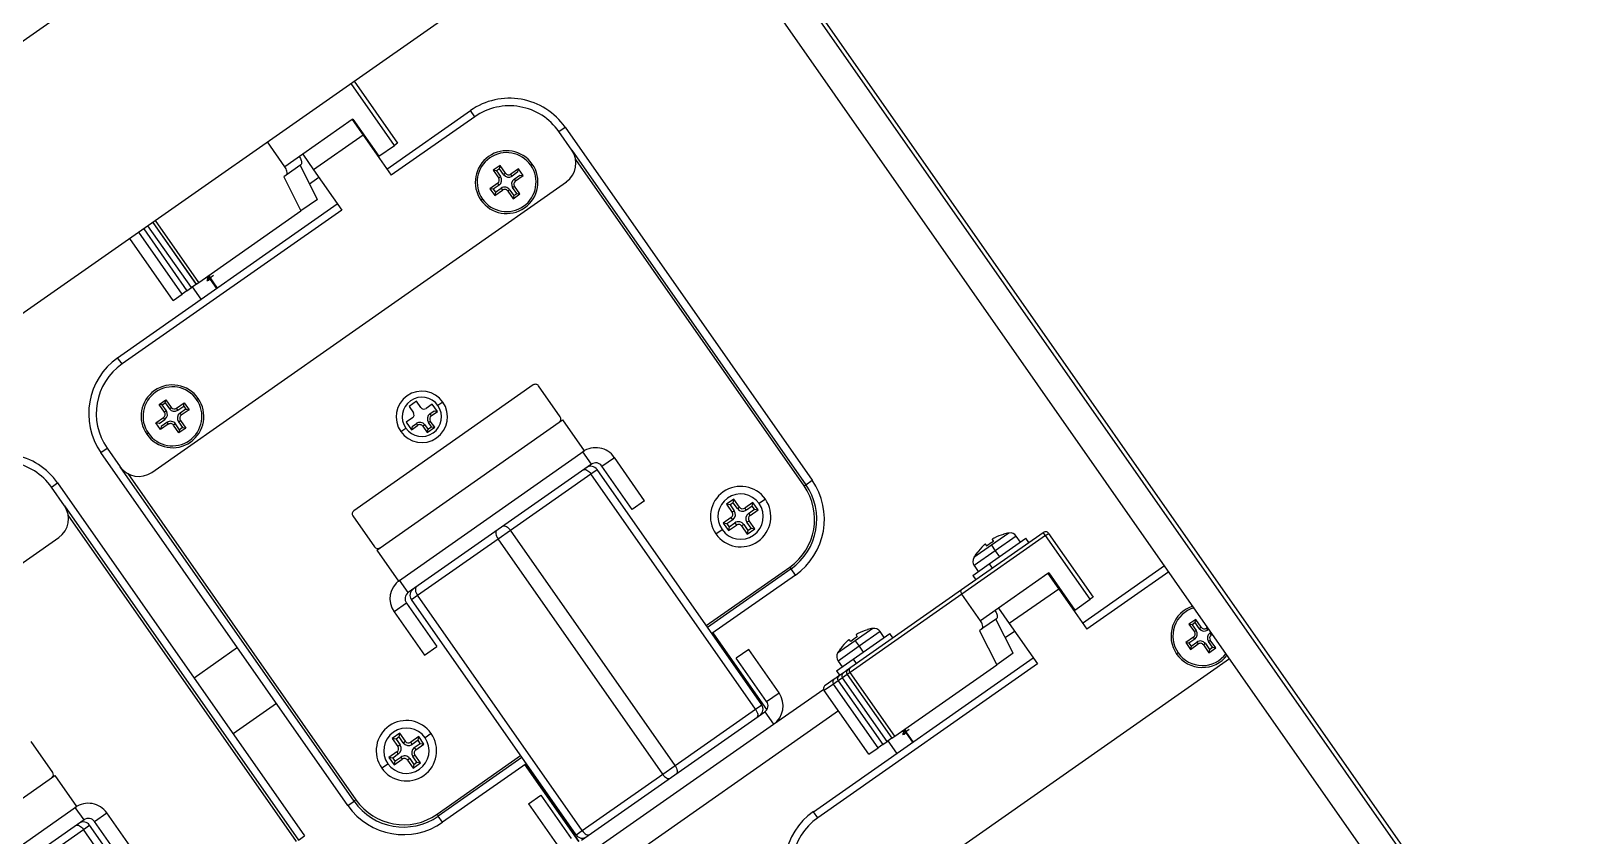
# Model space of a CAD drawing. Header units: millimetres. Extents: x 152904052 to 153933663, y 538271515 to 539240469.
# Drawn here: x 153347489.8 to 153347695.3, y 538943079.6 to 538943186 of the extents above; entities that cross this region are included whole.
import ezdxf

# ---------------------------------------------------------------- set-up
doc = ezdxf.new("R2010")
doc.units = ezdxf.units.MM
doc.layers.add('POWR', color=5, linetype='Continuous')

msp = doc.modelspace()

# ---------------------------------------------------------------- linework, layer by layer
at = {"layer": 'POWR', "color": 7}
for p, q in [((153348083.62, 538943601.26), (153347237.85, 538943009.04)), ((153347747.44, 538942968.62), (153347560.8, 538943235.17)), ((153347561.21, 538943235.46), (153347747.85, 538942968.91)), ((153347744.16, 538942966.33), (153347557.52, 538943232.88)), ((153347574.44, 538943208.71), (153347262.72, 538942990.44)), ((153347532.56, 538943179.39), (153347538.3, 538943171.19)), ((153347537.89, 538943170.91), (153347532.15, 538943179.1)), ((153347536.89, 538943167.77), (153347547.95, 538943175.51)), ((153347548.52, 538943174.69), (153347547.95, 538943175.51)), ((153347532.3, 538943174.32), (153347525.75, 538943169.73)), ((153347532.4, 538943174.39), (153347532.3, 538943174.32)), ((153347532.3, 538943174.32), (153347533.73, 538943172.27)), ((153347532.4, 538943174.39), (153347535.84, 538943169.47)), ((153347532.57, 538943174.14), (153347532.47, 538943174.07)), ((153347532.63, 538943174.06), (153347532.57, 538943173.93)), ((153347548.52, 538943174.69), (153347537.46, 538943166.95)), ((153347559.66, 538943172.73), (153347560.48, 538943173.3)), ((153347560.48, 538943173.3), (153347593.17, 538943126.61)), ((153347523.39, 538943168.08), (153347521.09, 538943171.36)), ((153347533.73, 538943172.27), (153347527.18, 538943167.68)), ((153347533.73, 538943172.27), (153347537.46, 538943166.95)), ((153347538.3, 538943171.19), (153347537.89, 538943170.91)), ((153347561.38, 538943170.27), (153347559.66, 538943172.73)), ((153347525.75, 538943169.73), (153347523.39, 538943168.08)), ((153347525.75, 538943169.73), (153347527.18, 538943167.68)), ((153347535.84, 538943169.47), (153347535.74, 538943169.4)), ((153347535.84, 538943169.47), (153347537.89, 538943170.91)), ((153347561.38, 538943170.27), (153347592.36, 538943126.03)), ((153347592.11, 538943125.86), (153347561.89, 538943169.03)), ((153347523.57, 538943166.98), (153347523.23, 538943166.75)), ((153347525.48, 538943168.32), (153347523.57, 538943166.98)), ((153347527.69, 538943163.77), (153347525.4, 538943168.27)), ((153347527.18, 538943167.68), (153347530.91, 538943162.36)), ((153347551.87, 538943168.25), (153347550.97, 538943167.62)), ((153347550.97, 538943167.62), (153347551.69, 538943166.59)), ((153347551.4, 538943167.54), (153347550.97, 538943167.62)), ((153347551.8, 538943167.82), (153347551.4, 538943167.54)), ((153347551.4, 538943167.54), (153347551.94, 538943166.77)), ((153347551.8, 538943167.82), (153347551.87, 538943168.25)), ((153347552.34, 538943167.05), (153347551.8, 538943167.82)), ((153347552.59, 538943167.22), (153347551.87, 538943168.25)), ((153347552.34, 538943167.05), (153347552.59, 538943167.22)), ((153347554.31, 538943167.82), (153347553.28, 538943167.1)), ((153347553.46, 538943166.85), (153347553.28, 538943167.1)), ((153347554.23, 538943167.39), (153347553.46, 538943166.85)), ((153347553.74, 538943166.45), (153347554.51, 538943166.99)), ((153347554.23, 538943167.39), (153347554.31, 538943167.82)), ((153347554.94, 538943166.92), (153347554.31, 538943167.82)), ((153347554.51, 538943166.99), (153347554.94, 538943166.92)), ((153347555.93, 538943168.28), (153347556.14, 538943168.43)), ((153347505.76, 538943127.66), (153347560.65, 538943166.09)), ((153347523.23, 538943166.75), (153347525.52, 538943162.25)), ((153347526.63, 538943165.84), (153347527.87, 538943166.7)), ((153347551.56, 538943165.9), (153347550.54, 538943165.18)), ((153347550.54, 538943165.18), (153347551.17, 538943164.28)), ((153347550.97, 538943165.1), (153347550.54, 538943165.18)), ((153347551.74, 538943165.64), (153347550.97, 538943165.1)), ((153347550.97, 538943165.1), (153347551.25, 538943164.71)), ((153347551.17, 538943164.28), (153347552.2, 538943165)), ((153347551.25, 538943164.71), (153347552.02, 538943165.25)), ((153347551.74, 538943165.64), (153347551.56, 538943165.9)), ((153347551.94, 538943166.77), (153347551.69, 538943166.59)), ((153347552.02, 538943165.25), (153347552.2, 538943165)), ((153347553.14, 538943165.05), (153347552.89, 538943164.87)), ((153347553.14, 538943165.05), (153347553.68, 538943164.28)), ((153347553.54, 538943165.33), (153347553.79, 538943165.5)), ((153347554.08, 538943164.55), (153347553.54, 538943165.33)), ((153347553.74, 538943166.45), (153347553.92, 538943166.2)), ((153347554.51, 538943164.48), (153347553.79, 538943165.5)), ((153347553.92, 538943166.2), (153347554.94, 538943166.92)), ((153347501.25, 538943142.82), (153347530.33, 538943163.18)), ((153347527.69, 538943163.77), (153347525.52, 538943162.25)), ((153347549.55, 538943163.81), (153347549.34, 538943163.67)), ((153347551.25, 538943164.71), (153347551.17, 538943164.28)), ((153347552.89, 538943164.87), (153347553.61, 538943163.85)), ((153347553.61, 538943163.85), (153347554.51, 538943164.48)), ((153347553.68, 538943164.28), (153347553.61, 538943163.85)), ((153347553.68, 538943164.28), (153347554.08, 538943164.55)), ((153347554.08, 538943164.55), (153347554.51, 538943164.48)), ((153347530.91, 538943162.36), (153347501.83, 538943142)), ((153347512.02, 538943152.79), (153347506.28, 538943160.99)), ((153347512.02, 538943152.79), (153347525.52, 538943162.25)), ((153347509.81, 538943151.25), (153347504.07, 538943159.44)), ((153347504.7, 538943159.88), (153347510.43, 538943151.68)), ((153347504.7, 538943159.88), (153347510.43, 538943151.69)), ((153347511.01, 538943152.09), (153347505.27, 538943160.28)), ((153347505.9, 538943160.72), (153347511.63, 538943152.52)), ((153347505.9, 538943160.72), (153347511.63, 538943152.53)), ((153347508.61, 538943150.41), (153347502.87, 538943158.6)), ((153347511.63, 538943152.53), (153347512.02, 538943152.79)), ((153347512.97, 538943153.46), (153347513.16, 538943153.46)), ((153347513.21, 538943153.63), (153347514.36, 538943151.99)), ((153347513.26, 538943153.05), (153347513.48, 538943153.25)), ((153347513.28, 538943153.68), (153347514.43, 538943152.04)), ((153347508.61, 538943150.41), (153347509.81, 538943151.25)), ((153347510.43, 538943151.68), (153347509.81, 538943151.25)), ((153347510.43, 538943151.69), (153347511.01, 538943152.09)), ((153347510.43, 538943151.69), (153347510.43, 538943151.68)), ((153347511.63, 538943152.52), (153347511.01, 538943152.09)), ((153347512.31, 538943150.56), (153347511.17, 538943152.2)), ((153347511.63, 538943152.53), (153347511.63, 538943152.52)), ((153347501.83, 538943142), (153347501.25, 538943142.82)), ((153347556.27, 538943139.22), (153347532.51, 538943122.58)), ((153347559.83, 538943135), (153347556.96, 538943139.1)), ((153347506.74, 538943136.64), (153347507.64, 538943137.27)), ((153347507.16, 538943136.57), (153347506.74, 538943136.64)), ((153347507.45, 538943135.62), (153347506.74, 538943136.64)), ((153347507.16, 538943136.57), (153347507.56, 538943136.85)), ((153347507.7, 538943135.8), (153347507.16, 538943136.57)), ((153347507.56, 538943136.85), (153347507.64, 538943137.27)), ((153347507.56, 538943136.85), (153347508.1, 538943136.07)), ((153347507.64, 538943137.27), (153347508.35, 538943136.25)), ((153347508.1, 538943136.07), (153347508.35, 538943136.25)), ((153347509.05, 538943136.13), (153347510.07, 538943136.84)), ((153347509.23, 538943135.88), (153347509.05, 538943136.13)), ((153347509.23, 538943135.88), (153347510, 538943136.42)), ((153347510, 538943136.42), (153347510.07, 538943136.84)), ((153347510, 538943136.42), (153347510.28, 538943136.02)), ((153347510.07, 538943136.84), (153347510.71, 538943135.94)), ((153347511.7, 538943137.31), (153347511.91, 538943137.46)), ((153347540.81, 538943137.06), (153347539.82, 538943136.37)), ((153347539.82, 538943136.37), (153347540.4, 538943135.55)), ((153347541.38, 538943136.24), (153347540.81, 538943137.06)), ((153347542.9, 538943136.69), (153347542.08, 538943136.12)), ((153347543.58, 538943135.71), (153347542.9, 538943136.69)), ((153347544.31, 538943136.95), (153347543.65, 538943136.49)), ((153347506.31, 538943134.21), (153347507.33, 538943134.92)), ((153347506.94, 538943133.31), (153347506.31, 538943134.21)), ((153347506.73, 538943134.13), (153347506.31, 538943134.21)), ((153347506.73, 538943134.13), (153347507.51, 538943134.67)), ((153347507.78, 538943134.27), (153347507.01, 538943133.73)), ((153347507.51, 538943134.67), (153347507.33, 538943134.92)), ((153347507.7, 538943135.8), (153347507.45, 538943135.62)), ((153347507.78, 538943134.27), (153347507.96, 538943134.02)), ((153347508.91, 538943134.08), (153347508.66, 538943133.9)), ((153347509.45, 538943133.3), (153347508.91, 538943134.08)), ((153347509.31, 538943134.35), (153347509.56, 538943134.53)), ((153347509.31, 538943134.35), (153347509.85, 538943133.58)), ((153347510.28, 538943136.02), (153347509.51, 538943135.48)), ((153347509.51, 538943135.48), (153347509.68, 538943135.23)), ((153347509.56, 538943134.53), (153347510.28, 538943133.51)), ((153347510.71, 538943135.94), (153347509.68, 538943135.23)), ((153347510.28, 538943136.02), (153347510.71, 538943135.94)), ((153347535.54, 538943117.38), (153347560.12, 538943134.59)), ((153347540.28, 538943134.86), (153347539.46, 538943134.28)), ((153347539.46, 538943134.28), (153347540.14, 538943133.3)), ((153347540.22, 538943133.73), (153347540.79, 538943134.13)), ((153347540.79, 538943134.13), (153347540.96, 538943133.88)), ((153347542.39, 538943134.26), (153347542.64, 538943134.44)), ((153347542.79, 538943133.7), (153347542.39, 538943134.26)), ((153347542.59, 538943135.39), (153347543.16, 538943135.79)), ((153347542.59, 538943135.39), (153347542.77, 538943135.14)), ((153347543.22, 538943133.62), (153347542.64, 538943134.44)), ((153347542.77, 538943135.14), (153347543.58, 538943135.71)), ((153347543.16, 538943135.79), (153347543.58, 538943135.71)), ((153347560.12, 538943134.59), (153347562.99, 538943130.49)), ((153347505.31, 538943132.84), (153347505.11, 538943132.69)), ((153347507.96, 538943134.02), (153347506.94, 538943133.31)), ((153347507.01, 538943133.73), (153347506.94, 538943133.31)), ((153347509.37, 538943132.88), (153347508.66, 538943133.9)), ((153347510.28, 538943133.51), (153347509.37, 538943132.88)), ((153347509.45, 538943133.3), (153347509.37, 538943132.88)), ((153347509.85, 538943133.58), (153347509.45, 538943133.3)), ((153347509.85, 538943133.58), (153347510.28, 538943133.51)), ((153347538.74, 538943133.05), (153347539.39, 538943133.51)), ((153347540.14, 538943133.3), (153347540.96, 538943133.88)), ((153347540.22, 538943133.73), (153347540.14, 538943133.3)), ((153347541.91, 538943133.93), (153347541.66, 538943133.75)), ((153347541.66, 538943133.75), (153347542.23, 538943132.93)), ((153347541.91, 538943133.93), (153347542.31, 538943133.36)), ((153347542.23, 538943132.93), (153347543.22, 538943133.62)), ((153347542.31, 538943133.36), (153347542.23, 538943132.93)), ((153347542.31, 538943133.36), (153347542.79, 538943133.7)), ((153347542.79, 538943133.7), (153347543.22, 538943133.62)), ((153347499.04, 538943130.28), (153347499.86, 538943130.85)), ((153347531.74, 538943083.59), (153347499.04, 538943130.28)), ((153347499.86, 538943130.85), (153347501.58, 538943128.4)), ((153347538.41, 538943113.29), (153347562.99, 538943130.49)), ((153347563.97, 538943128.74), (153347562.82, 538943130.38)), ((153347532.56, 538943084.16), (153347501.58, 538943128.4)), ((153347563.97, 538943128.74), (153347539.72, 538943111.76)), ((153347563.89, 538943127.46), (153347564.71, 538943128.04)), ((153347586.5, 538943096.91), (153347564.71, 538943128.04)), ((153347565.36, 538943128.5), (153347567, 538943129.64)), ((153347569.38, 538943122.76), (153347565.36, 538943128.5)), ((153347571.01, 538943123.91), (153347567, 538943129.64)), ((153347492.49, 538943125.69), (153347493.31, 538943126.27)), ((153347493.31, 538943126.27), (153347526, 538943079.57)), ((153347502.58, 538943127.5), (153347532.8, 538943084.34)), ((153347553.24, 538943120.01), (153347563.89, 538943127.46)), ((153347585.68, 538943096.34), (153347563.89, 538943127.46)), ((153347592.11, 538943125.86), (153347592.36, 538943126.03)), ((153347592.36, 538943126.03), (153347593.17, 538943126.61)), ((153347494.21, 538943123.23), (153347492.49, 538943125.69)), ((153347571.01, 538943123.91), (153347569.38, 538943122.76)), ((153347582.83, 538943124.12), (153347581.84, 538943123.44)), ((153347582.74, 538943123.63), (153347582.83, 538943124.12)), ((153347583.57, 538943123.06), (153347582.83, 538943124.12)), ((153347586.99, 538943124.11), (153347586.17, 538943123.53)), ((153347494.21, 538943123.23), (153347525.18, 538943079)), ((153347524.94, 538943078.83), (153347494.72, 538943121.99)), ((153347532.39, 538943121.89), (153347535.26, 538943117.79)), ((153347581.84, 538943123.44), (153347582.59, 538943122.37)), ((153347582.33, 538943123.35), (153347581.84, 538943123.44)), ((153347582.74, 538943123.63), (153347582.33, 538943123.35)), ((153347582.33, 538943123.35), (153347582.88, 538943122.57)), ((153347582.88, 538943122.57), (153347582.59, 538943122.37)), ((153347583.29, 538943122.86), (153347582.74, 538943123.63)), ((153347583.29, 538943122.86), (153347583.57, 538943123.06)), ((153347585.33, 538943123.68), (153347584.27, 538943122.94)), ((153347584.47, 538943122.65), (153347584.27, 538943122.94)), ((153347585.25, 538943123.19), (153347584.47, 538943122.65)), ((153347584.76, 538943122.24), (153347585.53, 538943122.79)), ((153347584.76, 538943122.24), (153347584.96, 538943121.95)), ((153347584.96, 538943121.95), (153347586.02, 538943122.7)), ((153347585.25, 538943123.19), (153347585.33, 538943123.68)), ((153347585.53, 538943122.79), (153347585.25, 538943123.19)), ((153347586.02, 538943122.7), (153347585.33, 538943123.68)), ((153347585.53, 538943122.79), (153347586.02, 538943122.7)), ((153347551.6, 538943118.86), (153347553.24, 538943120.01)), ((153347575.03, 538943088.88), (153347553.24, 538943120.01)), ((153347580.44, 538943119.52), (153347581.26, 538943120.09)), ((153347582.47, 538943121.67), (153347581.4, 538943120.93)), ((153347581.4, 538943120.93), (153347582.09, 538943119.95)), ((153347581.89, 538943120.84), (153347581.4, 538943120.93)), ((153347582.67, 538943121.39), (153347581.89, 538943120.84)), ((153347581.89, 538943120.84), (153347582.18, 538943120.44)), ((153347582.09, 538943119.95), (153347583.16, 538943120.69)), ((153347582.18, 538943120.44), (153347582.09, 538943119.95)), ((153347582.18, 538943120.44), (153347582.95, 538943120.98)), ((153347582.67, 538943121.39), (153347582.47, 538943121.67)), ((153347582.95, 538943120.98), (153347583.16, 538943120.69)), ((153347584.14, 538943120.77), (153347583.85, 538943120.57)), ((153347583.85, 538943120.57), (153347584.6, 538943119.5)), ((153347584.14, 538943120.77), (153347584.68, 538943119.99)), ((153347584.55, 538943121.06), (153347584.84, 538943121.26)), ((153347585.09, 538943120.28), (153347584.55, 538943121.06)), ((153347584.6, 538943119.5), (153347585.58, 538943120.19)), ((153347584.68, 538943119.99), (153347584.6, 538943119.5)), ((153347584.68, 538943119.99), (153347585.09, 538943120.28)), ((153347585.58, 538943120.19), (153347584.84, 538943121.26)), ((153347585.09, 538943120.28), (153347585.58, 538943120.19)), ((153347612.97, 538943112.15), (153347623.78, 538943119.72)), ((153347624.07, 538943119.31), (153347623.78, 538943119.72)), ((153347438.59, 538943080.63), (153347493.47, 538943119.06)), ((153347540.95, 538943111.4), (153347551.6, 538943118.86)), ((153347573.4, 538943087.73), (153347551.6, 538943118.86)), ((153347624.07, 538943119.31), (153347613.01, 538943111.56)), ((153347616.9, 538943118.01), (153347614.57, 538943116.38)), ((153347616.33, 538943117.92), (153347616.12, 538943118.17)), ((153347616.63, 538943115.56), (153347621.48, 538943118.96)), ((153347619.22, 538943119.63), (153347616.9, 538943118.01)), ((153347616.9, 538943118.01), (153347617.41, 538943117.27)), ((153347617.01, 538943118.79), (153347617.17, 538943118.52)), ((153347620.2, 538943119.22), (153347617.41, 538943117.27)), ((153347618.51, 538943119.48), (153347618.52, 538943119.46)), ((153347620.74, 538943118.44), (153347620.2, 538943119.22)), ((153347621.88, 538943118.39), (153347621.48, 538943118.96)), ((153347624.07, 538943119.31), (153347624.48, 538943119.59)), ((153347629.98, 538943110.87), (153347624.07, 538943119.31)), ((153347624.48, 538943119.59), (153347630.39, 538943111.16)), ((153347535.54, 538943117.38), (153347538.41, 538943113.29)), ((153347614.44, 538943114.03), (153347616.63, 538943115.56)), ((153347617.41, 538943117.27), (153347614.63, 538943115.32)), ((153347614.98, 538943116.98), (153347614.96, 538943116.99)), ((153347616.63, 538943115.56), (153347617.03, 538943114.99)), ((153347617.41, 538943117.27), (153347617.96, 538943116.49)), ((153347579.16, 538943107.39), (153347590.22, 538943115.14)), ((153347590.39, 538943114.89), (153347579.33, 538943107.15)), ((153347590.96, 538943114.07), (153347579.91, 538943106.33)), ((153347590.22, 538943115.14), (153347590.39, 538943114.89)), ((153347590.96, 538943114.07), (153347590.39, 538943114.89)), ((153347614.44, 538943114.03), (153347614.84, 538943113.45)), ((153347614.63, 538943115.32), (153347615.17, 538943114.54)), ((153347624.39, 538943114.28), (153347617.84, 538943109.69)), ((153347624.49, 538943114.35), (153347624.39, 538943114.28)), ((153347624.39, 538943114.28), (153347625.82, 538943112.23)), ((153347624.49, 538943114.35), (153347627.93, 538943109.44)), ((153347624.66, 538943114.11), (153347624.56, 538943114.04)), ((153347624.72, 538943114.02), (153347624.66, 538943113.9)), ((153347628.98, 538943107.73), (153347639.83, 538943115.33)), ((153347640.4, 538943114.51), (153347629.55, 538943106.91)), ((153347539.72, 538943111.76), (153347538.57, 538943113.4)), ((153347613.01, 538943111.56), (153347598.2, 538943101.19)), ((153347598.32, 538943101.89), (153347612.97, 538943112.15)), ((153347615.48, 538943108.04), (153347613.01, 538943111.56)), ((153347625.82, 538943112.23), (153347619.27, 538943107.65)), ((153347625.82, 538943112.23), (153347629.55, 538943106.91)), ((153347539.48, 538943110.37), (153347537.84, 538943109.22)), ((153347539.48, 538943110.37), (153347543.49, 538943104.64)), ((153347540.13, 538943110.83), (153347540.95, 538943111.4)), ((153347561.93, 538943079.7), (153347540.13, 538943110.83)), ((153347562.75, 538943080.28), (153347540.95, 538943111.4)), ((153347617.84, 538943109.69), (153347615.48, 538943108.04)), ((153347617.84, 538943109.69), (153347619.27, 538943107.65)), ((153347627.93, 538943109.44), (153347627.83, 538943109.37)), ((153347627.93, 538943109.44), (153347629.98, 538943110.87)), ((153347630.39, 538943111.16), (153347629.98, 538943110.87)), ((153347537.84, 538943109.22), (153347541.85, 538943103.49)), ((153347617.57, 538943108.29), (153347615.66, 538943106.95)), ((153347619.78, 538943103.73), (153347617.49, 538943108.23)), ((153347619.27, 538943107.65), (153347623, 538943102.32)), ((153347643.96, 538943108.21), (153347643.06, 538943107.58)), ((153347643.06, 538943107.58), (153347643.78, 538943106.56)), ((153347643.49, 538943107.5), (153347643.06, 538943107.58)), ((153347643.89, 538943107.78), (153347643.49, 538943107.5)), ((153347643.49, 538943107.5), (153347644.03, 538943106.73)), ((153347643.89, 538943107.78), (153347643.96, 538943108.21)), ((153347644.43, 538943107.01), (153347643.89, 538943107.78)), ((153347644.68, 538943107.19), (153347643.96, 538943108.21)), ((153347587.19, 538943096.28), (153347580.07, 538943106.45)), ((153347598.88, 538943105.39), (153347596.55, 538943103.76)), ((153347598.31, 538943105.31), (153347598.1, 538943105.55)), ((153347598.61, 538943102.94), (153347603.46, 538943106.34)), ((153347601.2, 538943107.02), (153347598.88, 538943105.39)), ((153347598.88, 538943105.39), (153347599.39, 538943104.65)), ((153347598.99, 538943106.17), (153347599.15, 538943105.9)), ((153347602.18, 538943106.6), (153347599.39, 538943104.65)), ((153347600.49, 538943106.86), (153347600.5, 538943106.84)), ((153347602.72, 538943105.83), (153347602.18, 538943106.6)), ((153347603.86, 538943105.77), (153347603.46, 538943106.34)), ((153347615.66, 538943106.95), (153347615.32, 538943106.71)), ((153347615.32, 538943106.71), (153347617.61, 538943102.21)), ((153347618.72, 538943105.8), (153347619.96, 538943106.66)), ((153347643.65, 538943105.86), (153347642.63, 538943105.14)), ((153347643.83, 538943105.61), (153347643.06, 538943105.07)), ((153347643.83, 538943105.61), (153347643.65, 538943105.86)), ((153347644.03, 538943106.73), (153347643.78, 538943106.56)), ((153347644.43, 538943107.01), (153347644.68, 538943107.19)), ((153347645.54, 538943107.18), (153347645.37, 538943107.06)), ((153347645.55, 538943106.81), (153347645.37, 538943107.06)), ((153347645.71, 538943106.93), (153347645.55, 538943106.81)), ((153347645.63, 538943105.29), (153347645.88, 538943105.47)), ((153347646.17, 538943104.52), (153347645.63, 538943105.29)), ((153347645.83, 538943106.41), (153347645.99, 538943106.53)), ((153347645.83, 538943106.41), (153347646.01, 538943106.16)), ((153347646.6, 538943104.44), (153347645.88, 538943105.47)), ((153347646.01, 538943106.16), (153347646.17, 538943106.28)), ((153347517.11, 538943104.48), (153347511.38, 538943100.46)), ((153347541.85, 538943103.49), (153347543.49, 538943104.64)), ((153347584.78, 538943104.25), (153347583.14, 538943103.1)), ((153347588.8, 538943098.52), (153347584.78, 538943104.25)), ((153347599.39, 538943104.65), (153347596.61, 538943102.7)), ((153347596.95, 538943104.36), (153347596.94, 538943104.37)), ((153347599.39, 538943104.65), (153347599.94, 538943103.87)), ((153347619.78, 538943103.73), (153347617.61, 538943102.21)), ((153347641.64, 538943103.77), (153347641.43, 538943103.63)), ((153347642.63, 538943105.14), (153347643.26, 538943104.24)), ((153347643.06, 538943105.07), (153347642.63, 538943105.14)), ((153347643.06, 538943105.07), (153347643.34, 538943104.67)), ((153347643.26, 538943104.24), (153347644.29, 538943104.96)), ((153347643.34, 538943104.67), (153347643.26, 538943104.24)), ((153347643.34, 538943104.67), (153347644.11, 538943105.21)), ((153347644.11, 538943105.21), (153347644.29, 538943104.96)), ((153347645.23, 538943105.01), (153347644.98, 538943104.84)), ((153347644.98, 538943104.84), (153347645.7, 538943103.81)), ((153347645.23, 538943105.01), (153347645.77, 538943104.24)), ((153347645.7, 538943103.81), (153347646.6, 538943104.44)), ((153347645.77, 538943104.24), (153347645.7, 538943103.81)), ((153347645.77, 538943104.24), (153347646.17, 538943104.52)), ((153347646.17, 538943104.52), (153347646.6, 538943104.44)), ((153347587.16, 538943097.37), (153347583.14, 538943103.1)), ((153347593.34, 538943082.78), (153347622.42, 538943103.14)), ((153347623, 538943102.32), (153347593.92, 538943081.96)), ((153347596.41, 538943101.41), (153347598.61, 538943102.94)), ((153347596.41, 538943101.41), (153347596.82, 538943100.84)), ((153347596.61, 538943102.7), (153347597.15, 538943101.92)), ((153347596.74, 538943100.78), (153347597.31, 538943101.18)), ((153347597.31, 538943101.18), (153347597.72, 538943101.47)), ((153347597.72, 538943101.47), (153347597.75, 538943101.49)), ((153347597.72, 538943101.47), (153347597.76, 538943101.4)), ((153347597.75, 538943101.49), (153347597.94, 538943101.62)), ((153347598.2, 538943101.19), (153347597.82, 538943100.93)), ((153347597.85, 538943067.62), (153347648.43, 538943103.04)), ((153347597.94, 538943101.62), (153347598.32, 538943101.89)), ((153347604.11, 538943092.76), (153347598.2, 538943101.19)), ((153347598.61, 538943102.94), (153347599.01, 538943102.37)), ((153347604.11, 538943092.76), (153347617.61, 538943102.21)), ((153347595.99, 538943099.65), (153347594.79, 538943098.81)), ((153347594.92, 538943099.5), (153347596.11, 538943100.34)), ((153347596.61, 538943100.08), (153347595.99, 538943099.65)), ((153347601.9, 538943091.21), (153347595.99, 538943099.65)), ((153347596.11, 538943100.34), (153347596.52, 538943100.63)), ((153347596.52, 538943100.63), (153347596.55, 538943100.65)), ((153347596.52, 538943100.63), (153347596.56, 538943100.56)), ((153347596.55, 538943100.65), (153347596.74, 538943100.78)), ((153347596.62, 538943100.09), (153347596.61, 538943100.08)), ((153347596.61, 538943100.08), (153347602.52, 538943091.65)), ((153347597.19, 538943100.49), (153347596.62, 538943100.09)), ((153347596.62, 538943100.09), (153347602.52, 538943091.65)), ((153347597.81, 538943100.92), (153347597.19, 538943100.49)), ((153347603.1, 538943092.05), (153347597.19, 538943100.49)), ((153347597.82, 538943100.93), (153347597.81, 538943100.92)), ((153347597.81, 538943100.92), (153347603.72, 538943092.49)), ((153347597.82, 538943100.93), (153347603.72, 538943092.49)), ((153347522.27, 538943097.11), (153347516.54, 538943093.09)), ((153347587.16, 538943097.37), (153347588.8, 538943098.52)), ((153347588.06, 538943094.34), (153347594.72, 538943099)), ((153347600.7, 538943090.37), (153347594.79, 538943098.81)), ((153347559.17, 538943069.9), (153347596.66, 538943096.15)), ((153347562.66, 538943079), (153347586.91, 538943095.98)), ((153347575.03, 538943088.88), (153347585.68, 538943096.34)), ((153347585.68, 538943096.34), (153347586.5, 538943096.91)), ((153347586.46, 538943095.66), (153347586.44, 538943095.69)), ((153347586.91, 538943095.98), (153347588.06, 538943094.34)), ((153347538.59, 538943093.15), (153347537.61, 538943092.46)), ((153347538.51, 538943092.66), (153347538.59, 538943093.15)), ((153347539.34, 538943092.09), (153347538.59, 538943093.15)), ((153347542.76, 538943093.13), (153347541.94, 538943092.56)), ((153347563.81, 538943077.36), (153347588.06, 538943094.34)), ((153347605.06, 538943093.42), (153347605.25, 538943093.42)), ((153347605.35, 538943093.01), (153347605.16, 538943092.94)), ((153347605.3, 538943093.59), (153347606.45, 538943091.96)), ((153347605.35, 538943093.01), (153347605.57, 538943093.21)), ((153347605.51, 538943093.13), (153347605.35, 538943093.01)), ((153347605.37, 538943093.64), (153347606.52, 538943092)), ((153347492.66, 538943087.97), (153347489.79, 538943092.06)), ((153347537.61, 538943092.46), (153347538.36, 538943091.4)), ((153347538.1, 538943092.38), (153347537.61, 538943092.46)), ((153347538.51, 538943092.66), (153347538.1, 538943092.38)), ((153347538.1, 538943092.38), (153347538.64, 538943091.6)), ((153347538.64, 538943091.6), (153347538.36, 538943091.4)), ((153347539.05, 538943091.88), (153347538.51, 538943092.66)), ((153347539.05, 538943091.88), (153347539.34, 538943092.09)), ((153347541.1, 538943092.71), (153347540.04, 538943091.96)), ((153347540.24, 538943091.68), (153347540.04, 538943091.96)), ((153347541.01, 538943092.22), (153347540.24, 538943091.68)), ((153347540.52, 538943091.27), (153347541.3, 538943091.81)), ((153347540.52, 538943091.27), (153347540.72, 538943090.98)), ((153347540.72, 538943090.98), (153347541.79, 538943091.73)), ((153347541.01, 538943092.22), (153347541.1, 538943092.71)), ((153347541.3, 538943091.81), (153347541.01, 538943092.22)), ((153347541.79, 538943091.73), (153347541.1, 538943092.71)), ((153347541.3, 538943091.81), (153347541.79, 538943091.73)), ((153347600.7, 538943090.37), (153347601.9, 538943091.21)), ((153347602.52, 538943091.65), (153347601.9, 538943091.21)), ((153347602.52, 538943091.65), (153347603.1, 538943092.05)), ((153347602.52, 538943091.65), (153347602.52, 538943091.65)), ((153347603.72, 538943092.49), (153347603.1, 538943092.05)), ((153347604.4, 538943090.52), (153347603.26, 538943092.16)), ((153347603.72, 538943092.49), (153347604.11, 538943092.76)), ((153347603.72, 538943092.49), (153347603.72, 538943092.49)), ((153347536.2, 538943088.55), (153347537.02, 538943089.12)), ((153347538.23, 538943090.7), (153347537.17, 538943089.96)), ((153347537.17, 538943089.96), (153347537.86, 538943088.97)), ((153347537.66, 538943089.87), (153347537.17, 538943089.96)), ((153347538.43, 538943090.41), (153347537.66, 538943089.87)), ((153347537.66, 538943089.87), (153347537.94, 538943089.46)), ((153347537.86, 538943088.97), (153347538.92, 538943089.72)), ((153347537.94, 538943089.46), (153347537.86, 538943088.97)), ((153347537.94, 538943089.46), (153347538.72, 538943090.01)), ((153347538.43, 538943090.41), (153347538.23, 538943090.7)), ((153347538.72, 538943090.01), (153347538.92, 538943089.72)), ((153347539.91, 538943089.8), (153347539.62, 538943089.6)), ((153347539.62, 538943089.6), (153347540.36, 538943088.53)), ((153347539.91, 538943089.8), (153347540.45, 538943089.02)), ((153347540.31, 538943090.08), (153347540.6, 538943090.28)), ((153347540.86, 538943089.31), (153347540.31, 538943090.08)), ((153347540.36, 538943088.53), (153347541.35, 538943089.22)), ((153347540.45, 538943089.02), (153347540.36, 538943088.53)), ((153347540.45, 538943089.02), (153347540.86, 538943089.31)), ((153347541.35, 538943089.22), (153347540.6, 538943090.28)), ((153347540.86, 538943089.31), (153347541.35, 538943089.22)), ((153347543.53, 538943082.44), (153347554.59, 538943090.19)), ((153347554.76, 538943089.94), (153347543.7, 538943082.2)), ((153347555.33, 538943089.12), (153347544.27, 538943081.38)), ((153347555.17, 538943089.01), (153347562.29, 538943078.84)), ((153347562.29, 538943078.84), (153347555.17, 538943089.01)), ((153347573.4, 538943087.73), (153347575.03, 538943088.88)), ((153347468.37, 538943070.35), (153347492.95, 538943087.56)), ((153347492.95, 538943087.56), (153347495.81, 538943083.46)), ((153347562.75, 538943080.28), (153347573.4, 538943087.73)), ((153347555.62, 538943083.83), (153347557.26, 538943084.98)), ((153347557.26, 538943084.98), (153347561.27, 538943079.24)), ((153347471.24, 538943066.25), (153347495.81, 538943083.46)), ((153347496.8, 538943081.71), (153347495.65, 538943083.35)), ((153347531.74, 538943083.59), (153347532.56, 538943084.16)), ((153347532.8, 538943084.34), (153347532.56, 538943084.16)), ((153347555.62, 538943083.83), (153347559.63, 538943078.1)), ((153347593.92, 538943081.96), (153347593.34, 538943082.78)), ((153347496.8, 538943081.71), (153347472.55, 538943064.73)), ((153347496.72, 538943080.43), (153347497.54, 538943081)), ((153347519.33, 538943049.88), (153347497.54, 538943081)), ((153347498.19, 538943081.46), (153347499.83, 538943082.61)), ((153347502.21, 538943075.73), (153347498.19, 538943081.46)), ((153347503.84, 538943076.88), (153347499.83, 538943082.61)), ((153347543.53, 538943082.44), (153347543.7, 538943082.2)), ((153347544.27, 538943081.38), (153347543.7, 538943082.2)), ((153347486.07, 538943072.97), (153347496.72, 538943080.43)), ((153347518.51, 538943049.3), (153347496.72, 538943080.43)), ((153347525.18, 538943079), (153347526, 538943079.57)), ((153347561.93, 538943079.7), (153347562.75, 538943080.28))]:
    msp.add_line(p, q, dxfattribs=at)
at = {"layer": 'POWR', "color": 7, "flags": 128}
for points in [[(153347562.9, 538943128), (153347562.99, 538943128.04), (153347563.1, 538943128.04), (153347563.23, 538943128.02), (153347563.36, 538943127.96), (153347563.5, 538943127.87), (153347563.64, 538943127.76), (153347563.77, 538943127.62), (153347563.89, 538943127.46)], [(153347551.44, 538943119.97), (153347551.37, 538943119.89), (153347551.32, 538943119.79), (153347551.3, 538943119.67), (153347551.31, 538943119.52), (153347551.35, 538943119.36), (153347551.41, 538943119.2), (153347551.5, 538943119.03), (153347551.6, 538943118.86)], [(153347552.25, 538943120.54), (153347552.35, 538943120.58), (153347552.45, 538943120.59), (153347552.58, 538943120.56), (153347552.71, 538943120.5), (153347552.85, 538943120.41), (153347552.99, 538943120.3), (153347553.12, 538943120.16), (153347553.24, 538943120.01)], [(153347540.79, 538943112.51), (153347540.72, 538943112.44), (153347540.67, 538943112.34), (153347540.66, 538943112.21), (153347540.66, 538943112.07), (153347540.7, 538943111.91), (153347540.76, 538943111.74), (153347540.85, 538943111.57), (153347540.95, 538943111.4)], [(153347585.68, 538943096.34), (153347585.79, 538943096.17), (153347585.87, 538943096), (153347585.93, 538943095.83), (153347585.97, 538943095.67), (153347585.98, 538943095.53), (153347585.96, 538943095.4), (153347585.92, 538943095.3), (153347585.85, 538943095.23)], [(153347575.03, 538943088.88), (153347575.14, 538943088.71), (153347575.22, 538943088.54), (153347575.28, 538943088.38), (153347575.32, 538943088.22), (153347575.33, 538943088.07), (153347575.31, 538943087.95), (153347575.27, 538943087.85), (153347575.2, 538943087.77)], [(153347573.4, 538943087.73), (153347573.52, 538943087.58), (153347573.65, 538943087.44), (153347573.78, 538943087.33), (153347573.92, 538943087.24), (153347574.05, 538943087.18), (153347574.18, 538943087.15), (153347574.29, 538943087.16), (153347574.38, 538943087.2)], [(153347495.73, 538943080.96), (153347495.82, 538943081), (153347495.93, 538943081.01), (153347496.06, 538943080.98), (153347496.19, 538943080.93), (153347496.33, 538943080.84), (153347496.47, 538943080.72), (153347496.6, 538943080.58), (153347496.72, 538943080.43)], [(153347562.75, 538943080.28), (153347562.87, 538943080.12), (153347563, 538943079.98), (153347563.13, 538943079.87), (153347563.27, 538943079.78), (153347563.41, 538943079.72), (153347563.53, 538943079.7), (153347563.64, 538943079.7), (153347563.73, 538943079.74)]]:
    msp.add_lwpolyline(points, dxfattribs=at)
at = {"layer": 'POWR', "color": 7}
for centre, radius, start, end in [((153347553.11, 538943168.14), 9, 35, 125), ((153347553.11, 538943168.14), 8, 35, 125), ((153347552.74, 538943166.05), 4.15, 35, 215), ((153347552.74, 538943166.05), 3.9, 35, 215), ((153347558.92, 538943168.55), 3, 305, 35), ((153347552.74, 538943166.05), 4.15, 215, 35), ((153347552.74, 538943166.05), 3.9, 215, 35), ((153347553, 538943167.51), 0.807, 215, 305), ((153347553, 538943167.51), 0.5, 215, 305), ((153347551.28, 538943166.31), 0.5, 305, 35), ((153347551.28, 538943166.31), 0.807, 305, 35), ((153347552.48, 538943164.59), 0.807, 35, 125), ((153347552.48, 538943164.59), 0.5, 35, 125), ((153347554.2, 538943165.79), 0.807, 125, 215), ((153347554.2, 538943165.79), 0.5, 125, 215), ((153347506.42, 538943135.44), 9, 125, 215), ((153347506.42, 538943135.44), 8, 125, 215), ((153347508.51, 538943135.07), 4.15, 35, 215), ((153347508.51, 538943135.07), 3.9, 35, 215), ((153347541.52, 538943135), 3.4, 35, 215), ((153347556.55, 538943138.81), 0.5, 35, 125), ((153347508.51, 538943135.07), 4.15, 215, 35), ((153347508.51, 538943135.07), 3.9, 215, 35), ((153347508.76, 538943136.54), 0.5, 215, 305), ((153347541.52, 538943135), 3.4, 215, 35), ((153347541.52, 538943135), 2.6, 35, 215), ((153347541.52, 538943135), 2.6, 215, 35), ((153347541.79, 538943136.53), 0.5, 215, 305), ((153347507.04, 538943135.33), 0.5, 305, 35), ((153347507.04, 538943135.33), 0.807, 305, 35), ((153347508.25, 538943133.61), 0.807, 35, 125), ((153347508.25, 538943133.61), 0.5, 35, 125), ((153347508.76, 538943136.54), 0.807, 215, 305), ((153347509.97, 538943134.82), 0.807, 125, 215), ((153347509.97, 538943134.82), 0.5, 125, 215), ((153347539.99, 538943135.27), 0.5, 305, 35), ((153347541.25, 538943133.47), 0.807, 35, 125), ((153347543.05, 538943134.73), 0.807, 125, 215), ((153347543.05, 538943134.73), 0.5, 125, 215), ((153347559.42, 538943134.71), 0.5, 305, 35), ((153347541.25, 538943133.47), 0.5, 35, 125), ((153347485.94, 538943121.1), 9, 35, 125), ((153347564.54, 538943127.92), 3, 35, 125), ((153347485.94, 538943121.1), 8, 35, 125), ((153347504.04, 538943130.12), 3, 215, 305), ((153347563.89, 538943127.46), 1, 35, 125), ((153347564.54, 538943127.92), 1, 35, 125), ((153347585.8, 538943121.45), 7.7, 305, 35), ((153347585.8, 538943121.45), 8, 305, 35), ((153347585.8, 538943121.45), 9, 305, 35), ((153347583.71, 538943121.81), 4, 35, 215), ((153347583.71, 538943121.81), 4, 215, 35), ((153347583.71, 538943121.81), 3, 35, 215), ((153347491.75, 538943121.51), 3, 305, 35), ((153347532.8, 538943122.18), 0.5, 125, 215), ((153347583.71, 538943121.81), 3, 215, 35), ((153347582.18, 538943122.08), 0.5, 305, 35), ((153347582.18, 538943122.08), 0.851, 305, 35), ((153347583.98, 538943123.35), 0.851, 215, 305), ((153347583.98, 538943123.35), 0.5, 215, 305), ((153347585.24, 538943121.54), 0.851, 125, 215), ((153347585.24, 538943121.54), 0.5, 125, 215), ((153347583.44, 538943120.28), 0.851, 35, 125), ((153347583.44, 538943120.28), 0.5, 35, 125), ((153347624.07, 538943119.31), 0.5, 35, 125), ((153347535.67, 538943118.08), 0.5, 215, 305), ((153347620.28, 538943113.18), 6.52, 132.4848, 144.3917), ((153347620.36, 538943113.06), 6.32, 120.3185, 129.6814), ((153347620.28, 538943113.18), 6.52, 105.6083, 117.5152), ((153347620.25, 538943113.22), 6.5, 99.1279, 105.5214), ((153347619.38, 538943118.65), 1, 35, 99.1279), ((153347615.45, 538943115.89), 1, 150.8721, 215), ((153347620.25, 538943113.22), 6.5, 144.4786, 150.8721), ((153347540.3, 538943110.94), 3, 125, 215), ((153347540.3, 538943110.94), 1, 125, 215), ((153347540.95, 538943111.4), 1, 125, 215), ((153347644.83, 538943106.01), 4.15, 107.47, 215), ((153347644.83, 538943106.01), 3.9, 106.3061, 215), ((153347602.26, 538943100.56), 6.52, 132.4848, 144.3917), ((153347602.34, 538943100.44), 6.32, 120.3185, 129.6814), ((153347602.26, 538943100.56), 6.52, 105.6083, 117.5152), ((153347602.23, 538943100.6), 6.5, 99.1279, 105.5214), ((153347601.36, 538943106.03), 1, 35, 99.1279), ((153347643.37, 538943106.27), 0.5, 305, 35), ((153347643.37, 538943106.27), 0.807, 305, 35), ((153347644.57, 538943104.55), 0.807, 35, 125), ((153347645.09, 538943107.47), 0.807, 215, 305), ((153347645.09, 538943107.47), 0.5, 215, 305), ((153347646.29, 538943105.75), 0.807, 125, 215), ((153347646.29, 538943105.75), 0.5, 125, 215), ((153347597.43, 538943103.28), 1, 150.8721, 215), ((153347602.23, 538943100.6), 6.5, 144.4786, 150.8721), ((153347644.83, 538943106.01), 4.15, 215, 322.53), ((153347644.83, 538943106.01), 3.9, 215, 323.6939), ((153347644.57, 538943104.55), 0.5, 35, 125), ((153347597.6, 538943100.77), 0.499, 125.07, 215.0698), ((153347598.22, 538943101.21), 0.5, 125, 215), ((153347598.23, 538943101.21), 0.499, 125.07, 215.0698), ((153347597.71, 538943101.39), 0.103, 37.4159, 66.5165), ((153347596.4, 538943099.93), 0.499, 125.07, 215.0698), ((153347597.02, 538943100.37), 0.5, 125, 215), ((153347597.03, 538943100.37), 0.499, 125.07, 215.0698), ((153347596.51, 538943100.55), 0.103, 37.4159, 66.5165), ((153347586.34, 538943096.79), 1, 305, 35), ((153347586.34, 538943096.79), 3, 305, 35), ((153347585.68, 538943096.34), 1, 305, 35), ((153347539.48, 538943090.84), 4, 35, 215), ((153347539.48, 538943090.84), 4, 215, 35), ((153347539.48, 538943090.84), 3, 35, 215), ((153347539.48, 538943090.84), 3, 215, 35), ((153347537.95, 538943091.11), 0.5, 305, 35), ((153347537.95, 538943091.11), 0.851, 305, 35), ((153347539.75, 538943092.37), 0.851, 215, 305), ((153347539.75, 538943092.37), 0.5, 215, 305), ((153347541.01, 538943090.57), 0.851, 125, 215), ((153347541.01, 538943090.57), 0.5, 125, 215), ((153347539.21, 538943089.31), 0.851, 35, 125), ((153347539.21, 538943089.31), 0.5, 35, 125), ((153347492.25, 538943087.68), 0.5, 305, 35), ((153347497.37, 538943080.89), 3, 35, 125), ((153347539.11, 538943088.75), 9, 215, 305), ((153347539.11, 538943088.75), 8, 215, 305), ((153347539.11, 538943088.75), 7.7, 215, 305), ((153347598.51, 538943075.41), 9, 125, 215), ((153347496.72, 538943080.43), 1, 35, 125), ((153347497.37, 538943080.89), 1, 35, 125), ((153347598.51, 538943075.41), 8, 125, 215), ((153347562.75, 538943080.28), 1, 215, 305)]:
    msp.add_arc(centre, radius, start, end, dxfattribs=at)
for points, knots in [([(153347525.3, 538943169.42), (153347525.35, 538943169.34), (153347525.45, 538943169.18), (153347525.56, 538943168.92), (153347525.61, 538943168.66), (153347525.59, 538943168.44), (153347525.51, 538943168.36), (153347525.48, 538943168.32)], [0, 0, 0, 0, 0.174736, 0.363548, 0.559692, 0.78787, 1, 1, 1, 1]), ([(153347523.57, 538943166.98), (153347523.61, 538943167.04), (153347523.71, 538943167.15), (153347523.68, 538943167.46), (153347523.57, 538943167.79), (153347523.44, 538943167.99), (153347523.39, 538943168.08)], [0, 0, 0, 0, 0.273241, 0.566326, 0.792171, 1, 1, 1, 1]), ([(153347513.26, 538943153.05), (153347513.18, 538943153.01), (153347513.02, 538943152.94), (153347513.08, 538943153.03), (153347513.36, 538943153.28), (153347513.72, 538943153.57), (153347513.92, 538943153.73)], [0, 0, 0, 0, 0.240848, 0.476572, 0.721491, 1, 1, 1, 1]), ([(153347513.21, 538943153.39), (153347513.18, 538943153.32), (153347513.13, 538943153.19), (153347513.09, 538943153.05), (153347513.06, 538943152.99)], [0, 0, 0, 0, 0.499894, 1, 1, 1, 1]), ([(153347513.48, 538943153.61), (153347513.39, 538943153.56), (153347513.22, 538943153.47), (153347513.14, 538943153.44), (153347513.16, 538943153.48), (153347513.16, 538943153.49)], [0, 0, 0, 0, 0.402272, 0.802406, 1, 1, 1, 1]), ([(153347513.5, 538943153.22), (153347513.49, 538943153.22), (153347513.46, 538943153.2), (153347513.38, 538943153.14), (153347513.31, 538943153.09), (153347513.26, 538943153.05)], [0, 0, 0, 0, 0.0635948, 0.2754375, 1, 1, 1, 1]), ([(153347616.12, 538943118.17), (153347616.12, 538943118.17), (153347616.1, 538943118.17), (153347616.04, 538943118.13), (153347615.96, 538943118.07), (153347615.9, 538943118.02), (153347615.87, 538943117.99)], [0, 0, 0, 0, 0.250648, 0.499754, 0.7491, 1, 1, 1, 1]), ([(153347615.87, 538943117.99), (153347615.9, 538943118.02), (153347615.96, 538943118.07), (153347616.04, 538943118.13), (153347616.1, 538943118.17), (153347616.12, 538943118.17), (153347616.12, 538943118.17)], [0, 0, 0, 0, 0.250648, 0.499754, 0.7491, 1, 1, 1, 1]), ([(153347617.27, 538943118.96), (153347617.23, 538943118.95), (153347617.16, 538943118.91), (153347617.07, 538943118.85), (153347617.02, 538943118.81), (153347617.02, 538943118.8), (153347617.01, 538943118.79)], [0, 0, 0, 0, 0.250648, 0.499754, 0.7491, 1, 1, 1, 1]), ([(153347613.01, 538943111.56), (153347612.98, 538943111.6), (153347612.93, 538943111.69), (153347612.89, 538943111.82), (153347612.87, 538943111.96), (153347612.9, 538943112.08), (153347612.94, 538943112.12), (153347612.97, 538943112.15)], [0, 0, 0, 0, 0.163518, 0.344285, 0.539301, 0.775308, 1, 1, 1, 1]), ([(153347615.66, 538943106.95), (153347615.7, 538943107), (153347615.8, 538943107.11), (153347615.77, 538943107.42), (153347615.66, 538943107.75), (153347615.53, 538943107.95), (153347615.48, 538943108.04)], [0, 0, 0, 0, 0.273241, 0.566326, 0.792171, 1, 1, 1, 1]), ([(153347617.39, 538943109.38), (153347617.44, 538943109.3), (153347617.54, 538943109.14), (153347617.65, 538943108.88), (153347617.7, 538943108.63), (153347617.68, 538943108.41), (153347617.6, 538943108.32), (153347617.57, 538943108.29)], [0, 0, 0, 0, 0.174736, 0.363548, 0.559692, 0.78787, 1, 1, 1, 1]), ([(153347598.1, 538943105.55), (153347598.1, 538943105.55), (153347598.08, 538943105.55), (153347598.02, 538943105.51), (153347597.94, 538943105.45), (153347597.88, 538943105.4), (153347597.85, 538943105.37)], [0, 0, 0, 0, 0.2506482, 0.4997541, 0.7490998, 1, 1, 1, 1]), ([(153347597.85, 538943105.37), (153347597.88, 538943105.4), (153347597.94, 538943105.45), (153347598.02, 538943105.51), (153347598.08, 538943105.55), (153347598.1, 538943105.55), (153347598.1, 538943105.55)], [0, 0, 0, 0, 0.2506482, 0.4997541, 0.7490998, 1, 1, 1, 1]), ([(153347599.24, 538943106.35), (153347599.21, 538943106.33), (153347599.14, 538943106.29), (153347599.05, 538943106.23), (153347599, 538943106.19), (153347598.99, 538943106.18), (153347598.99, 538943106.17)], [0, 0, 0, 0, 0.250648, 0.499754, 0.7491, 1, 1, 1, 1]), ([(153347598.2, 538943101.19), (153347598.18, 538943101.23), (153347598.13, 538943101.32), (153347598.1, 538943101.47), (153347598.12, 538943101.63), (153347598.19, 538943101.78), (153347598.28, 538943101.85), (153347598.32, 538943101.89)], [0, 0, 0, 0, 0.174928, 0.36388, 0.560047, 0.788091, 1, 1, 1, 1]), ([(153347594.92, 538943099.5), (153347594.86, 538943099.46), (153347594.75, 538943099.36), (153347594.69, 538943099.15), (153347594.71, 538943098.96), (153347594.77, 538943098.86), (153347594.79, 538943098.81)], [0, 0, 0, 0, 0.270336, 0.562527, 0.789797, 1, 1, 1, 1]), ([(153347605.18, 538943092.97), (153347605.18, 538943092.98), (153347605.19, 538943093.01), (153347605.46, 538943093.25), (153347605.82, 538943093.54), (153347606.01, 538943093.69)], [0, 0, 0, 0, 0.212902, 0.581197, 1, 1, 1, 1]), ([(153347605.3, 538943093.36), (153347605.27, 538943093.29), (153347605.22, 538943093.15), (153347605.18, 538943093.02), (153347605.15, 538943092.95)], [0, 0, 0, 0, 0.499894, 1, 1, 1, 1]), ([(153347605.57, 538943093.57), (153347605.48, 538943093.52), (153347605.31, 538943093.43), (153347605.23, 538943093.41), (153347605.25, 538943093.44), (153347605.25, 538943093.45)], [0, 0, 0, 0, 0.402272, 0.802406, 1, 1, 1, 1])]:
    msp.add_open_spline(points, degree=3, knots=knots, dxfattribs=at)

doc.saveas('drawing.dxf')
